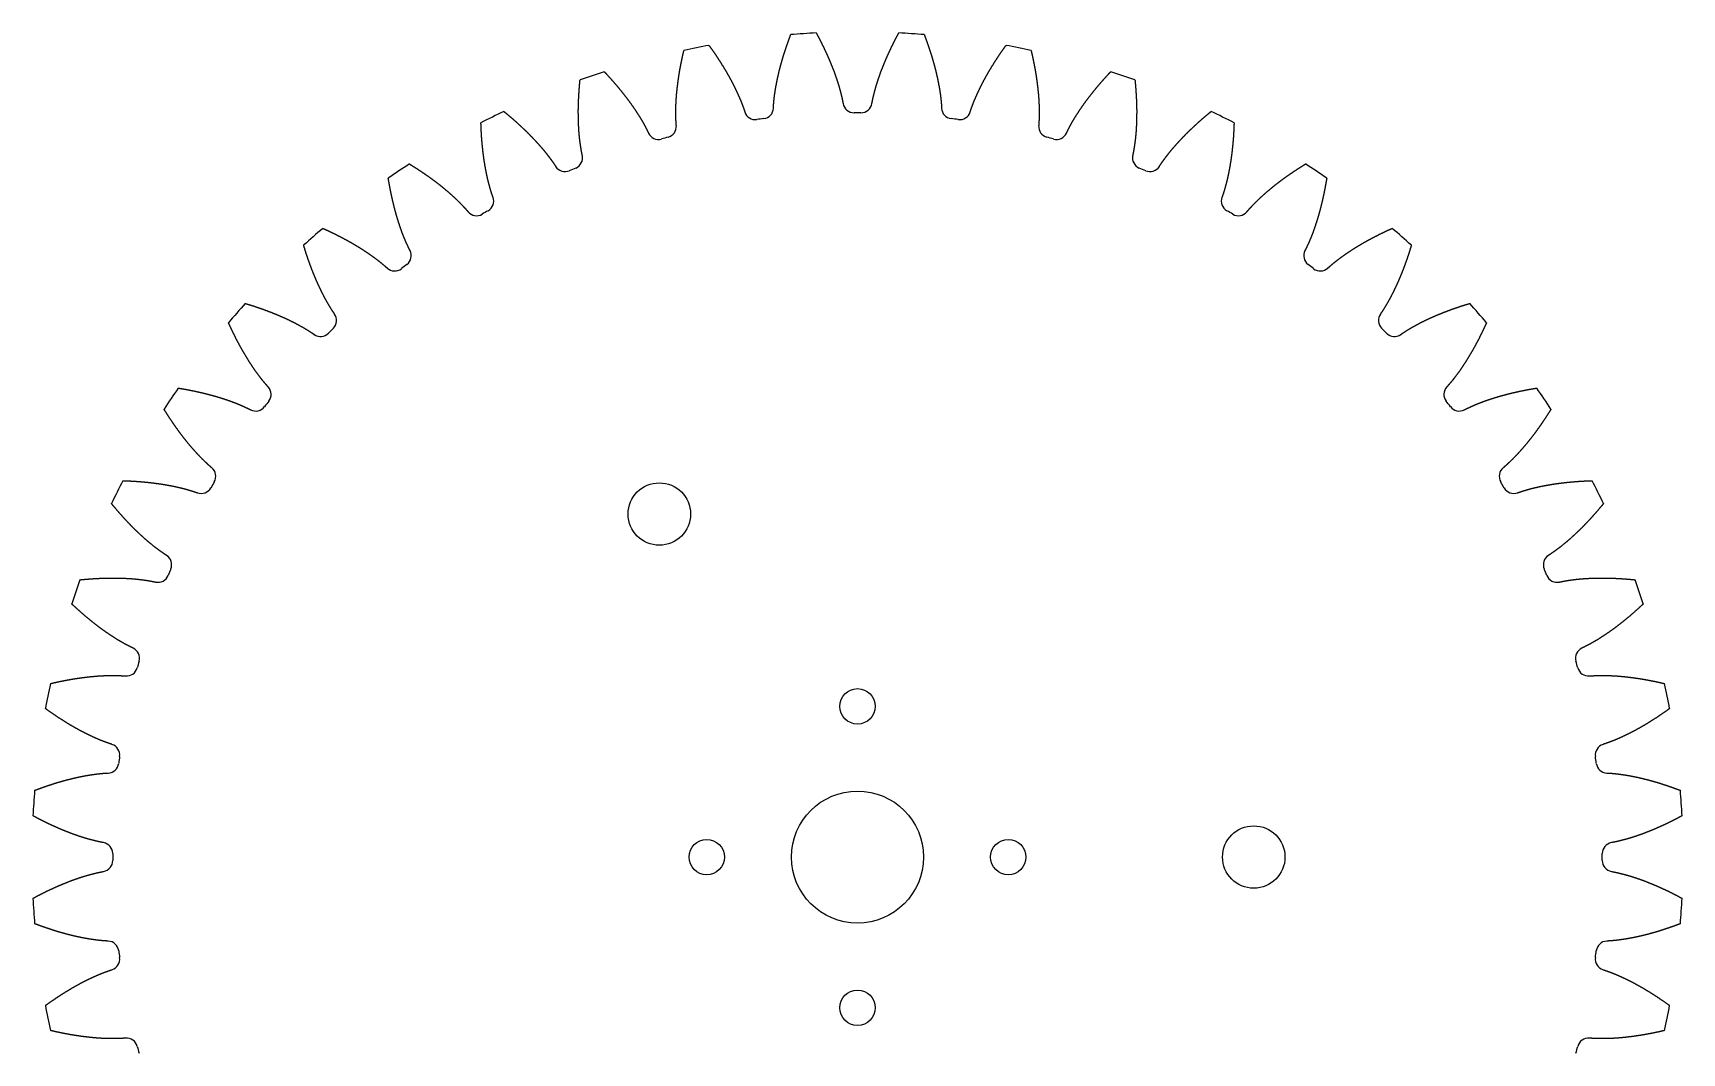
# Model space of a CAD drawing. Header units: inches. Extents: x -1.56 to 1.56, y -2.13 to 1.56.
# Drawn here: x -1.561 to 1.561, y -0.371 to 1.561 of the extents above; entities that cross this region are included whole.
import ezdxf

# ---------------------------------------------------------------- set-up
doc = ezdxf.new("R2010")
doc.units = ezdxf.units.IN
doc.header["$MEASUREMENT"] = 0

msp = doc.modelspace()

# ---------------------------------------------------------------- linework, layer by layer
at = {"color": 7, "linetype": 'Continuous', "lineweight": 25}
for centre, radius in [((-0.375, 0.6495), 0.0591), ((0, 0.2854), 0.0335), ((0, 0), 0.125), ((-0.2854, 0), 0.0335), ((0.2854, 0), 0.0335), ((0.75, 0), 0.0591), ((0, -0.2854), 0.0335)]:
    msp.add_circle(centre, radius, dxfattribs=at)
for centre, radius, start, end in [((0, 0), 1.5625, 92.8643, 94.6357), ((0, 0), 1.5625, 85.3643, 87.1357), ((0, 0), 1.5625, 100.3643, 102.1357), ((0, 0), 1.5625, 77.8643, 79.6357), ((0, 0), 1.5625, 107.8643, 109.6357), ((0, 0), 1.5625, 70.3643, 72.1357), ((0, 0), 1.5625, 115.3643, 117.1357), ((-0.1933, 1.4174), 0.021, 197.5864, 277.766), ((-0.1801, 1.4191), 0.021, 277.234, 357.4136), ((-0.0066, 1.4305), 0.021, 190.0864, 270.266), ((0, 0), 1.4095, 89.734, 90.266), ((0.0066, 1.4305), 0.021, 269.734, 349.9136), ((0.1801, 1.4191), 0.021, 182.5864, 262.766), ((0.1933, 1.4174), 0.021, 262.234, 342.4136), ((0, 0), 1.5625, 62.8643, 64.6357), ((-0.3638, 1.3835), 0.021, 284.734, 4.9136), ((0, 0), 1.4095, 97.234, 97.766), ((0, 0), 1.4095, 82.234, 82.766), ((0.3638, 1.3835), 0.021, 175.0864, 255.266), ((-0.3767, 1.38), 0.021, 205.0864, 285.266), ((0, 0), 1.4095, 104.734, 105.266), ((0, 0), 1.4095, 74.734, 75.266), ((0.3767, 1.38), 0.021, 254.734, 334.9136), ((0, 0), 1.5625, 122.8643, 124.6357), ((-0.5413, 1.3241), 0.021, 292.234, 12.4136), ((0.5413, 1.3241), 0.021, 167.5864, 247.766), ((0, 0), 1.5625, 55.3643, 57.1357), ((-0.5536, 1.3191), 0.021, 212.5864, 292.766), ((0, 0), 1.4095, 112.234, 112.766), ((0, 0), 1.4095, 67.234, 67.766), ((0.5536, 1.3191), 0.021, 247.234, 327.4136), ((-0.7095, 1.2422), 0.021, 299.734, 19.9136), ((0.7095, 1.2422), 0.021, 160.0864, 240.266), ((-0.721, 1.2355), 0.021, 220.0864, 300.266), ((0, 0), 1.4095, 119.734, 120.266), ((0, 0), 1.4095, 59.734, 60.266), ((0.721, 1.2355), 0.021, 239.734, 319.9136), ((0, 0), 1.5625, 130.3643, 132.1357), ((0, 0), 1.5625, 47.8643, 49.6357), ((-0.8656, 1.1389), 0.021, 307.234, 27.4136), ((0.8656, 1.1389), 0.021, 152.5864, 232.766), ((-0.8761, 1.1308), 0.021, 227.5864, 307.766), ((0, 0), 1.4095, 127.234, 127.766), ((0, 0), 1.4095, 52.234, 52.766), ((0.8761, 1.1308), 0.021, 232.234, 312.4136), ((0, 0), 1.5625, 137.8643, 139.6357), ((0, 0), 1.5625, 40.3643, 42.1357), ((0, 0), 1.4095, 134.734, 135.266), ((-1.0068, 1.0162), 0.021, 314.734, 34.9136), ((1.0068, 1.0162), 0.021, 145.0864, 225.266), ((0, 0), 1.4095, 44.734, 45.266), ((-1.0162, 1.0068), 0.021, 235.0864, 315.266), ((1.0162, 1.0068), 0.021, 224.734, 304.9136), ((0, 0), 1.5625, 145.3643, 147.1357), ((-1.1308, 0.8761), 0.021, 322.234, 42.4136), ((1.1308, 0.8761), 0.021, 137.5864, 217.766), ((0, 0), 1.5625, 32.8643, 34.6357), ((-1.1389, 0.8656), 0.021, 242.5864, 322.766), ((0, 0), 1.4095, 142.234, 142.766), ((0, 0), 1.4095, 37.234, 37.766), ((1.1389, 0.8656), 0.021, 217.234, 297.4136), ((-1.2355, 0.721), 0.021, 329.734, 49.9136), ((1.2355, 0.721), 0.021, 130.0864, 210.266), ((0, 0), 1.5625, 152.8643, 154.6357), ((-1.2422, 0.7095), 0.021, 250.0864, 330.266), ((0, 0), 1.4095, 149.734, 150.266), ((0, 0), 1.4095, 29.734, 30.266), ((1.2422, 0.7095), 0.021, 209.734, 289.9136), ((0, 0), 1.5625, 25.3643, 27.1357), ((-1.3191, 0.5536), 0.021, 337.234, 57.4136), ((1.3191, 0.5536), 0.021, 122.5864, 202.766), ((-1.3241, 0.5413), 0.021, 257.5864, 337.766), ((0, 0), 1.4095, 157.234, 157.766), ((0, 0), 1.4095, 22.234, 22.766), ((1.3241, 0.5413), 0.021, 202.234, 282.4136), ((0, 0), 1.5625, 160.3643, 162.1357), ((0, 0), 1.5625, 17.8643, 19.6357), ((-1.38, 0.3767), 0.021, 344.734, 64.9136), ((1.38, 0.3767), 0.021, 115.0864, 195.266), ((-1.3835, 0.3638), 0.021, 265.0864, 345.266), ((0, 0), 1.4095, 164.734, 165.266), ((0, 0), 1.4095, 14.734, 15.266), ((1.3835, 0.3638), 0.021, 194.734, 274.9136), ((0, 0), 1.5625, 167.8643, 169.6357), ((0, 0), 1.5625, 10.3643, 12.1357), ((-1.4174, 0.1933), 0.021, 352.234, 72.4136), ((0, 0), 1.4095, 172.234, 172.766), ((1.4174, 0.1933), 0.021, 107.5864, 187.766), ((0, 0), 1.4095, 7.234, 7.766), ((-1.4191, 0.1801), 0.021, 272.5864, 352.766), ((1.4191, 0.1801), 0.021, 187.234, 267.4136), ((0, 0), 1.5625, 175.3643, 177.1357), ((0, 0), 1.5625, 2.8643, 4.6357), ((-1.4305, 0.0066), 0.021, 359.734, 79.9136), ((0, 0), 1.4095, 179.734, 180.266), ((1.4305, 0.0066), 0.021, 100.0864, 180.266), ((0, 0), 1.4095, 359.734, 0.266), ((-1.4305, -0.0066), 0.021, 280.0864, 0.266), ((1.4305, -0.0066), 0.021, 179.734, 259.9136), ((0, 0), 1.5625, 182.8643, 184.6357), ((0, 0), 1.5625, 355.3643, 357.1357), ((-1.4191, -0.1801), 0.021, 7.234, 87.4136), ((0, 0), 1.4095, 187.234, 187.766), ((0, 0), 1.4095, 352.234, 352.766), ((1.4191, -0.1801), 0.021, 92.5864, 172.766), ((-1.4174, -0.1933), 0.021, 287.5864, 7.766), ((1.4174, -0.1933), 0.021, 172.234, 252.4136), ((0, 0), 1.5625, 190.3643, 192.1357), ((0, 0), 1.5625, 347.8643, 349.6357), ((-1.3835, -0.3638), 0.021, 14.734, 94.9136), ((1.3835, -0.3638), 0.021, 85.0864, 165.266), ((0, 0), 1.4095, 194.734, 195.266), ((0, 0), 1.4095, 344.734, 345.266)]:
    msp.add_arc(centre, radius, start, end, dxfattribs=at)
for points, knots in [([(-0.2811, 1.537), (-0.2798, 1.5352), (-0.2773, 1.5317), (-0.2722, 1.5245), (-0.2675, 1.5175), (-0.2617, 1.5088), (-0.2568, 1.5009), (-0.2515, 1.4924), (-0.2467, 1.4842), (-0.2419, 1.4757), (-0.2373, 1.4672), (-0.2329, 1.4585), (-0.2288, 1.4499), (-0.2253, 1.4423), (-0.2225, 1.4358), (-0.2202, 1.4304), (-0.2185, 1.4258), (-0.2168, 1.4213), (-0.2153, 1.417), (-0.2142, 1.4139), (-0.2136, 1.4119), (-0.2133, 1.411)], [0, 0, 0, 0, 0, 0.0547325, 0.1094648, 0.1641972, 0.2189295, 0.2736619, 0.3283943, 0.3831266, 0.437859, 0.4925913, 0.5473236, 0.6020559, 0.6527836, 0.6801499, 0.707516, 0.7348821, 0.7622484, 0.7896147, 0.8096117, 0.8096117, 0.8096117, 0.8096117, 0.8096117]), ([(-0.1592, 1.4182), (-0.1591, 1.4191), (-0.159, 1.4212), (-0.1588, 1.4245), (-0.1585, 1.429), (-0.158, 1.4338), (-0.1575, 1.4386), (-0.1567, 1.4445), (-0.1557, 1.4515), (-0.1543, 1.4597), (-0.1525, 1.4691), (-0.1505, 1.4786), (-0.1483, 1.488), (-0.1458, 1.4975), (-0.1433, 1.5067), (-0.1405, 1.5163), (-0.1377, 1.5251), (-0.1344, 1.535), (-0.1316, 1.543), (-0.1286, 1.5513), (-0.1271, 1.5553), (-0.1263, 1.5574)], [0.0994792, 0.0994792, 0.0994792, 0.0994792, 0.0994792, 0.1194762, 0.1468425, 0.1742089, 0.201575, 0.228941, 0.2563073, 0.307035, 0.3617674, 0.4164997, 0.4712319, 0.5259643, 0.5806966, 0.635429, 0.6901614, 0.7448937, 0.7996261, 0.8543584, 0.9090909, 0.9090909, 0.9090909, 0.9090909, 0.9090909]), ([(-0.0781, 1.5605), (-0.077, 1.5586), (-0.075, 1.5548), (-0.0709, 1.547), (-0.0671, 1.5394), (-0.0625, 1.53), (-0.0587, 1.5216), (-0.0546, 1.5125), (-0.0509, 1.5037), (-0.0472, 1.4946), (-0.0438, 1.4856), (-0.0405, 1.4764), (-0.0375, 1.4674), (-0.0351, 1.4594), (-0.0332, 1.4526), (-0.0317, 1.4469), (-0.0305, 1.4422), (-0.0294, 1.4374), (-0.0285, 1.433), (-0.0278, 1.4298), (-0.0274, 1.4277), (-0.0273, 1.4268)], [0, 0, 0, 0, 0, 0.0547325, 0.1094648, 0.1641972, 0.2189295, 0.2736619, 0.3283943, 0.3831266, 0.437859, 0.4925913, 0.5473236, 0.6020559, 0.6527836, 0.6801499, 0.707516, 0.7348821, 0.7622484, 0.7896147, 0.8096117, 0.8096117, 0.8096117, 0.8096117, 0.8096117]), ([(0.0273, 1.4268), (0.0274, 1.4277), (0.0278, 1.4298), (0.0285, 1.433), (0.0294, 1.4374), (0.0305, 1.4422), (0.0317, 1.4469), (0.0332, 1.4526), (0.0351, 1.4594), (0.0375, 1.4674), (0.0405, 1.4764), (0.0438, 1.4856), (0.0472, 1.4946), (0.0509, 1.5037), (0.0546, 1.5125), (0.0587, 1.5216), (0.0625, 1.53), (0.0671, 1.5394), (0.0709, 1.547), (0.075, 1.5548), (0.077, 1.5586), (0.0781, 1.5605)], [0.0994792, 0.0994792, 0.0994792, 0.0994792, 0.0994792, 0.1194762, 0.1468425, 0.1742089, 0.201575, 0.228941, 0.2563073, 0.307035, 0.3617674, 0.4164997, 0.4712319, 0.5259643, 0.5806966, 0.635429, 0.6901614, 0.7448937, 0.7996261, 0.8543584, 0.9090909, 0.9090909, 0.9090909, 0.9090909, 0.9090909]), ([(0.1263, 1.5574), (0.1271, 1.5553), (0.1286, 1.5513), (0.1316, 1.543), (0.1344, 1.535), (0.1377, 1.5251), (0.1405, 1.5163), (0.1433, 1.5067), (0.1458, 1.4975), (0.1483, 1.488), (0.1505, 1.4786), (0.1525, 1.4691), (0.1543, 1.4597), (0.1557, 1.4515), (0.1567, 1.4445), (0.1575, 1.4386), (0.158, 1.4338), (0.1585, 1.429), (0.1588, 1.4245), (0.159, 1.4212), (0.1591, 1.4191), (0.1592, 1.4182)], [0, 0, 0, 0, 0, 0.0547325, 0.1094648, 0.1641972, 0.2189295, 0.2736619, 0.3283943, 0.3831266, 0.437859, 0.4925913, 0.5473236, 0.6020559, 0.6527836, 0.6801499, 0.707516, 0.7348821, 0.7622484, 0.7896147, 0.8096117, 0.8096117, 0.8096117, 0.8096117, 0.8096117]), ([(0.2133, 1.411), (0.2136, 1.4119), (0.2142, 1.4139), (0.2153, 1.417), (0.2168, 1.4213), (0.2185, 1.4258), (0.2202, 1.4304), (0.2225, 1.4358), (0.2253, 1.4423), (0.2288, 1.4499), (0.2329, 1.4585), (0.2373, 1.4672), (0.2419, 1.4757), (0.2467, 1.4842), (0.2515, 1.4924), (0.2568, 1.5009), (0.2617, 1.5088), (0.2675, 1.5175), (0.2722, 1.5245), (0.2773, 1.5317), (0.2798, 1.5352), (0.2811, 1.537)], [0.0994792, 0.0994792, 0.0994792, 0.0994792, 0.0994792, 0.1194762, 0.1468425, 0.1742089, 0.201575, 0.228941, 0.2563073, 0.307035, 0.3617674, 0.4164997, 0.4712319, 0.5259643, 0.5806966, 0.635429, 0.6901614, 0.7448937, 0.7996261, 0.8543584, 0.9090909, 0.9090909, 0.9090909, 0.9090909, 0.9090909]), ([(-0.3429, 1.3853), (-0.343, 1.3861), (-0.3432, 1.3882), (-0.3434, 1.3915), (-0.3436, 1.3961), (-0.3438, 1.4009), (-0.3439, 1.4058), (-0.3439, 1.4117), (-0.3438, 1.4188), (-0.3435, 1.4271), (-0.343, 1.4366), (-0.3422, 1.4463), (-0.3412, 1.4559), (-0.34, 1.4656), (-0.3387, 1.4751), (-0.3372, 1.4849), (-0.3356, 1.4941), (-0.3336, 1.5043), (-0.3319, 1.5126), (-0.33, 1.5212), (-0.329, 1.5254), (-0.3285, 1.5276)], [0.0994792, 0.0994792, 0.0994792, 0.0994792, 0.0994792, 0.1194762, 0.1468425, 0.1742089, 0.201575, 0.228941, 0.2563073, 0.307035, 0.3617674, 0.4164997, 0.4712319, 0.5259643, 0.5806966, 0.635429, 0.6901614, 0.7448937, 0.7996261, 0.8543584, 0.9090909, 0.9090909, 0.9090909, 0.9090909, 0.9090909]), ([(0.3285, 1.5276), (0.329, 1.5254), (0.33, 1.5212), (0.3319, 1.5126), (0.3336, 1.5043), (0.3356, 1.4941), (0.3372, 1.4849), (0.3387, 1.4751), (0.34, 1.4656), (0.3412, 1.4559), (0.3422, 1.4463), (0.343, 1.4366), (0.3435, 1.4271), (0.3438, 1.4188), (0.3439, 1.4117), (0.3439, 1.4058), (0.3438, 1.4009), (0.3436, 1.3961), (0.3434, 1.3915), (0.3432, 1.3882), (0.343, 1.3861), (0.3429, 1.3853)], [0, 0, 0, 0, 0, 0.0547325, 0.1094648, 0.1641972, 0.2189295, 0.2736619, 0.3283943, 0.3831266, 0.437859, 0.4925913, 0.5473236, 0.6020559, 0.6527836, 0.6801499, 0.707516, 0.7348821, 0.7622484, 0.7896147, 0.8096117, 0.8096117, 0.8096117, 0.8096117, 0.8096117]), ([(-0.5208, 1.3286), (-0.521, 1.3295), (-0.5214, 1.3316), (-0.5221, 1.3348), (-0.5229, 1.3393), (-0.5237, 1.3441), (-0.5244, 1.3489), (-0.5252, 1.3547), (-0.5261, 1.3617), (-0.5269, 1.37), (-0.5276, 1.3795), (-0.528, 1.3893), (-0.5283, 1.3989), (-0.5284, 1.4087), (-0.5284, 1.4183), (-0.5281, 1.4282), (-0.5277, 1.4375), (-0.5271, 1.4479), (-0.5265, 1.4564), (-0.5257, 1.4652), (-0.5253, 1.4694), (-0.5251, 1.4716)], [0.0994792, 0.0994792, 0.0994792, 0.0994792, 0.0994792, 0.1194762, 0.1468425, 0.1742089, 0.201575, 0.228941, 0.2563073, 0.307035, 0.3617674, 0.4164997, 0.4712319, 0.5259643, 0.5806966, 0.635429, 0.6901614, 0.7448937, 0.7996261, 0.8543584, 0.9090909, 0.9090909, 0.9090909, 0.9090909, 0.9090909]), ([(-0.4793, 1.4872), (-0.4778, 1.4856), (-0.4749, 1.4824), (-0.4689, 1.4759), (-0.4633, 1.4696), (-0.4564, 1.4617), (-0.4505, 1.4546), (-0.4442, 1.4468), (-0.4383, 1.4393), (-0.4324, 1.4315), (-0.4268, 1.4236), (-0.4213, 1.4156), (-0.416, 1.4077), (-0.4116, 1.4006), (-0.408, 1.3945), (-0.4051, 1.3894), (-0.4027, 1.3851), (-0.4004, 1.3808), (-0.3984, 1.3768), (-0.3969, 1.3738), (-0.396, 1.3719), (-0.3956, 1.3711)], [0, 0, 0, 0, 0, 0.0547325, 0.1094648, 0.1641972, 0.2189295, 0.2736619, 0.3283943, 0.3831266, 0.437859, 0.4925913, 0.5473236, 0.6020559, 0.6527836, 0.6801499, 0.707516, 0.7348821, 0.7622484, 0.7896147, 0.8096117, 0.8096117, 0.8096117, 0.8096117, 0.8096117]), ([(0.3956, 1.3711), (0.396, 1.3719), (0.3969, 1.3738), (0.3984, 1.3768), (0.4004, 1.3808), (0.4027, 1.3851), (0.4051, 1.3894), (0.408, 1.3945), (0.4116, 1.4006), (0.416, 1.4077), (0.4213, 1.4156), (0.4268, 1.4236), (0.4324, 1.4315), (0.4383, 1.4393), (0.4442, 1.4468), (0.4505, 1.4546), (0.4564, 1.4617), (0.4633, 1.4696), (0.4689, 1.4759), (0.4749, 1.4824), (0.4778, 1.4856), (0.4793, 1.4872)], [0.0994792, 0.0994792, 0.0994792, 0.0994792, 0.0994792, 0.1194762, 0.1468425, 0.1742089, 0.201575, 0.228941, 0.2563073, 0.307035, 0.3617674, 0.4164997, 0.4712319, 0.5259643, 0.5806966, 0.635429, 0.6901614, 0.7448937, 0.7996261, 0.8543584, 0.9090909, 0.9090909, 0.9090909, 0.9090909, 0.9090909]), ([(0.5251, 1.4716), (0.5253, 1.4694), (0.5257, 1.4652), (0.5265, 1.4564), (0.5271, 1.4479), (0.5277, 1.4375), (0.5281, 1.4282), (0.5284, 1.4183), (0.5284, 1.4087), (0.5283, 1.3989), (0.528, 1.3893), (0.5276, 1.3795), (0.5269, 1.37), (0.5261, 1.3617), (0.5252, 1.3547), (0.5244, 1.3489), (0.5237, 1.3441), (0.5229, 1.3393), (0.5221, 1.3348), (0.5214, 1.3316), (0.521, 1.3295), (0.5208, 1.3286)], [0, 0, 0, 0, 0, 0.0547325, 0.1094648, 0.1641972, 0.2189295, 0.2736619, 0.3283943, 0.3831266, 0.437859, 0.4925913, 0.5473236, 0.6020559, 0.6527836, 0.6801499, 0.707516, 0.7348821, 0.7622484, 0.7896147, 0.8096117, 0.8096117, 0.8096117, 0.8096117, 0.8096117]), ([(-0.6693, 1.4119), (-0.6676, 1.4105), (-0.6643, 1.4078), (-0.6575, 1.4021), (-0.6511, 1.3966), (-0.6433, 1.3896), (-0.6365, 1.3833), (-0.6292, 1.3765), (-0.6224, 1.3698), (-0.6156, 1.3628), (-0.609, 1.3557), (-0.6024, 1.3485), (-0.5962, 1.3413), (-0.5909, 1.3349), (-0.5865, 1.3293), (-0.583, 1.3246), (-0.5801, 1.3207), (-0.5772, 1.3168), (-0.5747, 1.313), (-0.5728, 1.3103), (-0.5717, 1.3085), (-0.5712, 1.3078)], [0, 0, 0, 0, 0, 0.0547325, 0.1094648, 0.1641972, 0.2189295, 0.2736619, 0.3283943, 0.3831266, 0.437859, 0.4925913, 0.5473236, 0.6020559, 0.6527836, 0.6801499, 0.707516, 0.7348821, 0.7622484, 0.7896147, 0.8096117, 0.8096117, 0.8096117, 0.8096117, 0.8096117]), ([(0.5712, 1.3078), (0.5717, 1.3085), (0.5728, 1.3103), (0.5747, 1.313), (0.5772, 1.3168), (0.5801, 1.3207), (0.583, 1.3246), (0.5865, 1.3293), (0.5909, 1.3349), (0.5962, 1.3413), (0.6024, 1.3485), (0.609, 1.3557), (0.6156, 1.3628), (0.6224, 1.3698), (0.6292, 1.3765), (0.6365, 1.3833), (0.6433, 1.3896), (0.6511, 1.3966), (0.6575, 1.4021), (0.6643, 1.4078), (0.6676, 1.4105), (0.6693, 1.4119)], [0.0994792, 0.0994792, 0.0994792, 0.0994792, 0.0994792, 0.1194762, 0.1468425, 0.1742089, 0.201575, 0.228941, 0.2563073, 0.307035, 0.3617674, 0.4164997, 0.4712319, 0.5259643, 0.5806966, 0.635429, 0.6901614, 0.7448937, 0.7996261, 0.8543584, 0.9090909, 0.9090909, 0.9090909, 0.9090909, 0.9090909]), ([(-0.6898, 1.2493), (-0.6901, 1.2501), (-0.6908, 1.2521), (-0.6919, 1.2552), (-0.6933, 1.2596), (-0.6947, 1.2642), (-0.696, 1.2689), (-0.6976, 1.2746), (-0.6993, 1.2814), (-0.7012, 1.2896), (-0.7031, 1.2989), (-0.7049, 1.3085), (-0.7064, 1.318), (-0.7078, 1.3277), (-0.709, 1.3372), (-0.71, 1.3471), (-0.7109, 1.3563), (-0.7116, 1.3667), (-0.7121, 1.3752), (-0.7125, 1.384), (-0.7126, 1.3883), (-0.7127, 1.3905)], [0.0994792, 0.0994792, 0.0994792, 0.0994792, 0.0994792, 0.1194762, 0.1468425, 0.1742089, 0.201575, 0.228941, 0.2563073, 0.307035, 0.3617674, 0.4164997, 0.4712319, 0.5259643, 0.5806966, 0.635429, 0.6901614, 0.7448937, 0.7996261, 0.8543584, 0.9090909, 0.9090909, 0.9090909, 0.9090909, 0.9090909]), ([(0.7127, 1.3905), (0.7126, 1.3883), (0.7125, 1.384), (0.7121, 1.3752), (0.7116, 1.3667), (0.7109, 1.3563), (0.71, 1.3471), (0.709, 1.3372), (0.7078, 1.3277), (0.7064, 1.318), (0.7049, 1.3085), (0.7031, 1.2989), (0.7012, 1.2896), (0.6993, 1.2814), (0.6976, 1.2746), (0.696, 1.2689), (0.6947, 1.2642), (0.6933, 1.2596), (0.6919, 1.2552), (0.6908, 1.2521), (0.6901, 1.2501), (0.6898, 1.2493)], [0, 0, 0, 0, 0, 0.0547325, 0.1094648, 0.1641972, 0.2189295, 0.2736619, 0.3283943, 0.3831266, 0.437859, 0.4925913, 0.5473236, 0.6020559, 0.6527836, 0.6801499, 0.707516, 0.7348821, 0.7622484, 0.7896147, 0.8096117, 0.8096117, 0.8096117, 0.8096117, 0.8096117]), ([(-0.8479, 1.3124), (-0.846, 1.3113), (-0.8424, 1.309), (-0.8349, 1.3043), (-0.8278, 1.2996), (-0.8192, 1.2938), (-0.8116, 1.2884), (-0.8035, 1.2826), (-0.7959, 1.2768), (-0.7882, 1.2708), (-0.7807, 1.2646), (-0.7733, 1.2583), (-0.7662, 1.252), (-0.7601, 1.2463), (-0.755, 1.2414), (-0.7509, 1.2372), (-0.7475, 1.2337), (-0.7442, 1.2302), (-0.7411, 1.2268), (-0.739, 1.2243), (-0.7376, 1.2227), (-0.737, 1.222)], [0, 0, 0, 0, 0, 0.0547325, 0.1094648, 0.1641972, 0.2189295, 0.2736619, 0.3283943, 0.3831266, 0.437859, 0.4925913, 0.5473236, 0.6020559, 0.6527836, 0.6801499, 0.707516, 0.7348821, 0.7622484, 0.7896147, 0.8096117, 0.8096117, 0.8096117, 0.8096117, 0.8096117]), ([(0.737, 1.222), (0.7376, 1.2227), (0.739, 1.2243), (0.7411, 1.2268), (0.7442, 1.2302), (0.7475, 1.2337), (0.7509, 1.2372), (0.755, 1.2414), (0.7601, 1.2463), (0.7662, 1.252), (0.7733, 1.2583), (0.7807, 1.2646), (0.7882, 1.2708), (0.7959, 1.2768), (0.8035, 1.2826), (0.8116, 1.2884), (0.8192, 1.2938), (0.8278, 1.2996), (0.8349, 1.3043), (0.8424, 1.309), (0.846, 1.3113), (0.8479, 1.3124)], [0.0994792, 0.0994792, 0.0994792, 0.0994792, 0.0994792, 0.1194762, 0.1468425, 0.1742089, 0.201575, 0.228941, 0.2563073, 0.307035, 0.3617674, 0.4164997, 0.4712319, 0.5259643, 0.5806966, 0.635429, 0.6901614, 0.7448937, 0.7996261, 0.8543584, 0.9090909, 0.9090909, 0.9090909, 0.9090909, 0.9090909]), ([(-0.8469, 1.1486), (-0.8474, 1.1494), (-0.8483, 1.1512), (-0.8498, 1.1542), (-0.8517, 1.1583), (-0.8537, 1.1627), (-0.8557, 1.1672), (-0.858, 1.1726), (-0.8606, 1.1792), (-0.8635, 1.187), (-0.8666, 1.196), (-0.8696, 1.2053), (-0.8724, 1.2145), (-0.875, 1.2239), (-0.8774, 1.2332), (-0.8798, 1.2429), (-0.8818, 1.2519), (-0.8839, 1.2622), (-0.8855, 1.2705), (-0.887, 1.2792), (-0.8877, 1.2834), (-0.8881, 1.2856)], [0.0994792, 0.0994792, 0.0994792, 0.0994792, 0.0994792, 0.1194762, 0.1468425, 0.1742089, 0.201575, 0.228941, 0.2563073, 0.307035, 0.3617674, 0.4164997, 0.4712319, 0.5259643, 0.5806966, 0.635429, 0.6901614, 0.7448937, 0.7996261, 0.8543584, 0.9090909, 0.9090909, 0.9090909, 0.9090909, 0.9090909]), ([(0.8881, 1.2856), (0.8877, 1.2834), (0.887, 1.2792), (0.8855, 1.2705), (0.8839, 1.2622), (0.8818, 1.2519), (0.8798, 1.2429), (0.8774, 1.2332), (0.875, 1.2239), (0.8724, 1.2145), (0.8696, 1.2053), (0.8666, 1.196), (0.8635, 1.187), (0.8606, 1.1792), (0.858, 1.1726), (0.8557, 1.1672), (0.8537, 1.1627), (0.8517, 1.1583), (0.8498, 1.1542), (0.8483, 1.1512), (0.8474, 1.1494), (0.8469, 1.1486)], [0, 0, 0, 0, 0, 0.0547325, 0.1094648, 0.1641972, 0.2189295, 0.2736619, 0.3283943, 0.3831266, 0.437859, 0.4925913, 0.5473236, 0.6020559, 0.6527836, 0.6801499, 0.707516, 0.7348821, 0.7622484, 0.7896147, 0.8096117, 0.8096117, 0.8096117, 0.8096117, 0.8096117]), ([(-1.0119, 1.1905), (-1.0099, 1.1896), (-1.006, 1.1879), (-0.998, 1.1842), (-0.9904, 1.1804), (-0.981, 1.1758), (-0.9728, 1.1715), (-0.9641, 1.1667), (-0.9558, 1.162), (-0.9473, 1.157), (-0.9391, 1.1519), (-0.9309, 1.1466), (-0.9231, 1.1413), (-0.9163, 1.1365), (-0.9106, 1.1322), (-0.9059, 1.1286), (-0.9021, 1.1256), (-0.8984, 1.1225), (-0.8949, 1.1196), (-0.8925, 1.1174), (-0.8909, 1.116), (-0.8902, 1.1154)], [0, 0, 0, 0, 0, 0.0547325, 0.1094648, 0.1641972, 0.2189295, 0.2736619, 0.3283943, 0.3831266, 0.437859, 0.4925913, 0.5473236, 0.6020559, 0.6527836, 0.6801499, 0.707516, 0.7348821, 0.7622484, 0.7896147, 0.8096117, 0.8096117, 0.8096117, 0.8096117, 0.8096117]), ([(0.8902, 1.1154), (0.8909, 1.116), (0.8925, 1.1174), (0.8949, 1.1196), (0.8984, 1.1225), (0.9021, 1.1256), (0.9059, 1.1286), (0.9106, 1.1322), (0.9163, 1.1365), (0.9231, 1.1413), (0.9309, 1.1466), (0.9391, 1.1519), (0.9473, 1.157), (0.9558, 1.162), (0.9641, 1.1667), (0.9728, 1.1715), (0.981, 1.1758), (0.9904, 1.1804), (0.998, 1.1842), (1.006, 1.1879), (1.0099, 1.1896), (1.0119, 1.1905)], [0.0994792, 0.0994792, 0.0994792, 0.0994792, 0.0994792, 0.1194762, 0.1468425, 0.1742089, 0.201575, 0.228941, 0.2563073, 0.307035, 0.3617674, 0.4164997, 0.4712319, 0.5259643, 0.5806966, 0.635429, 0.6901614, 0.7448937, 0.7996261, 0.8543584, 0.9090909, 0.9090909, 0.9090909, 0.9090909, 0.9090909]), ([(-0.9896, 1.0282), (-0.9901, 1.0289), (-0.9913, 1.0307), (-0.9932, 1.0334), (-0.9956, 1.0372), (-0.9982, 1.0413), (-1.0007, 1.0455), (-1.0037, 1.0506), (-1.0071, 1.0568), (-1.011, 1.0641), (-1.0153, 1.0726), (-1.0195, 1.0814), (-1.0235, 1.0902), (-1.0273, 1.0993), (-1.0309, 1.1081), (-1.0345, 1.1174), (-1.0377, 1.1261), (-1.0411, 1.136), (-1.0438, 1.144), (-1.0464, 1.1524), (-1.0476, 1.1566), (-1.0483, 1.1587)], [0.0994792, 0.0994792, 0.0994792, 0.0994792, 0.0994792, 0.1194762, 0.1468425, 0.1742089, 0.201575, 0.228941, 0.2563073, 0.307035, 0.3617674, 0.4164997, 0.4712319, 0.5259643, 0.5806966, 0.635429, 0.6901614, 0.7448937, 0.7996261, 0.8543584, 0.9090909, 0.9090909, 0.9090909, 0.9090909, 0.9090909]), ([(1.0483, 1.1587), (1.0476, 1.1566), (1.0464, 1.1524), (1.0438, 1.144), (1.0411, 1.136), (1.0377, 1.1261), (1.0345, 1.1174), (1.0309, 1.1081), (1.0273, 1.0993), (1.0235, 1.0902), (1.0195, 1.0814), (1.0153, 1.0726), (1.011, 1.0641), (1.0071, 1.0568), (1.0037, 1.0506), (1.0007, 1.0455), (0.9982, 1.0413), (0.9956, 1.0372), (0.9932, 1.0334), (0.9913, 1.0307), (0.9901, 1.0289), (0.9896, 1.0282)], [0, 0, 0, 0, 0, 0.0547325, 0.1094648, 0.1641972, 0.2189295, 0.2736619, 0.3283943, 0.3831266, 0.437859, 0.4925913, 0.5473236, 0.6020559, 0.6527836, 0.6801499, 0.707516, 0.7348821, 0.7622484, 0.7896147, 0.8096117, 0.8096117, 0.8096117, 0.8096117, 0.8096117]), ([(-1.1587, 1.0483), (-1.1566, 1.0476), (-1.1524, 1.0464), (-1.144, 1.0438), (-1.136, 1.0411), (-1.1261, 1.0377), (-1.1174, 1.0345), (-1.1081, 1.0309), (-1.0993, 1.0273), (-1.0902, 1.0235), (-1.0814, 1.0195), (-1.0726, 1.0153), (-1.0641, 1.011), (-1.0568, 1.0071), (-1.0506, 1.0037), (-1.0455, 1.0007), (-1.0413, 0.9982), (-1.0372, 0.9956), (-1.0334, 0.9932), (-1.0307, 0.9913), (-1.0289, 0.9901), (-1.0282, 0.9896)], [0, 0, 0, 0, 0, 0.0547325, 0.1094648, 0.1641972, 0.2189295, 0.2736619, 0.3283943, 0.3831266, 0.437859, 0.4925913, 0.5473236, 0.6020559, 0.6527836, 0.6801499, 0.707516, 0.7348821, 0.7622484, 0.7896147, 0.8096117, 0.8096117, 0.8096117, 0.8096117, 0.8096117]), ([(1.0282, 0.9896), (1.0289, 0.9901), (1.0307, 0.9913), (1.0334, 0.9932), (1.0372, 0.9956), (1.0413, 0.9982), (1.0455, 1.0007), (1.0506, 1.0037), (1.0568, 1.0071), (1.0641, 1.011), (1.0726, 1.0153), (1.0814, 1.0195), (1.0902, 1.0235), (1.0993, 1.0273), (1.1081, 1.0309), (1.1174, 1.0345), (1.1261, 1.0377), (1.136, 1.0411), (1.144, 1.0438), (1.1524, 1.0464), (1.1566, 1.0476), (1.1587, 1.0483)], [0.0994792, 0.0994792, 0.0994792, 0.0994792, 0.0994792, 0.1194762, 0.1468425, 0.1742089, 0.201575, 0.228941, 0.2563073, 0.307035, 0.3617674, 0.4164997, 0.4712319, 0.5259643, 0.5806966, 0.635429, 0.6901614, 0.7448937, 0.7996261, 0.8543584, 0.9090909, 0.9090909, 0.9090909, 0.9090909, 0.9090909]), ([(-1.1154, 0.8902), (-1.116, 0.8909), (-1.1174, 0.8925), (-1.1196, 0.8949), (-1.1225, 0.8984), (-1.1256, 0.9021), (-1.1286, 0.9059), (-1.1322, 0.9106), (-1.1365, 0.9163), (-1.1413, 0.9231), (-1.1466, 0.9309), (-1.1519, 0.9391), (-1.157, 0.9473), (-1.162, 0.9558), (-1.1667, 0.9641), (-1.1715, 0.9728), (-1.1758, 0.981), (-1.1804, 0.9904), (-1.1842, 0.998), (-1.1879, 1.006), (-1.1896, 1.0099), (-1.1905, 1.0119)], [0.0994792, 0.0994792, 0.0994792, 0.0994792, 0.0994792, 0.1194762, 0.1468425, 0.1742089, 0.201575, 0.228941, 0.2563073, 0.307035, 0.3617674, 0.4164997, 0.4712319, 0.5259643, 0.5806966, 0.635429, 0.6901614, 0.7448937, 0.7996261, 0.8543584, 0.9090909, 0.9090909, 0.9090909, 0.9090909, 0.9090909]), ([(1.1905, 1.0119), (1.1896, 1.0099), (1.1879, 1.006), (1.1842, 0.998), (1.1804, 0.9904), (1.1758, 0.981), (1.1715, 0.9728), (1.1667, 0.9641), (1.162, 0.9558), (1.157, 0.9473), (1.1519, 0.9391), (1.1466, 0.9309), (1.1413, 0.9231), (1.1365, 0.9163), (1.1322, 0.9106), (1.1286, 0.9059), (1.1256, 0.9021), (1.1225, 0.8984), (1.1196, 0.8949), (1.1174, 0.8925), (1.116, 0.8909), (1.1154, 0.8902)], [0, 0, 0, 0, 0, 0.0547325, 0.1094648, 0.1641972, 0.2189295, 0.2736619, 0.3283943, 0.3831266, 0.437859, 0.4925913, 0.5473236, 0.6020559, 0.6527836, 0.6801499, 0.707516, 0.7348821, 0.7622484, 0.7896147, 0.8096117, 0.8096117, 0.8096117, 0.8096117, 0.8096117]), ([(-1.2856, 0.8881), (-1.2834, 0.8877), (-1.2792, 0.887), (-1.2705, 0.8855), (-1.2622, 0.8839), (-1.2519, 0.8818), (-1.2429, 0.8798), (-1.2332, 0.8774), (-1.2239, 0.875), (-1.2145, 0.8724), (-1.2053, 0.8696), (-1.196, 0.8666), (-1.187, 0.8635), (-1.1792, 0.8606), (-1.1726, 0.858), (-1.1672, 0.8557), (-1.1627, 0.8537), (-1.1583, 0.8517), (-1.1542, 0.8498), (-1.1512, 0.8483), (-1.1494, 0.8474), (-1.1486, 0.8469)], [0, 0, 0, 0, 0, 0.0547325, 0.1094648, 0.1641972, 0.2189295, 0.2736619, 0.3283943, 0.3831266, 0.437859, 0.4925913, 0.5473236, 0.6020559, 0.6527836, 0.6801499, 0.707516, 0.7348821, 0.7622484, 0.7896147, 0.8096117, 0.8096117, 0.8096117, 0.8096117, 0.8096117]), ([(1.1486, 0.8469), (1.1494, 0.8474), (1.1512, 0.8483), (1.1542, 0.8498), (1.1583, 0.8517), (1.1627, 0.8537), (1.1672, 0.8557), (1.1726, 0.858), (1.1792, 0.8606), (1.187, 0.8635), (1.196, 0.8666), (1.2053, 0.8696), (1.2145, 0.8724), (1.2239, 0.875), (1.2332, 0.8774), (1.2429, 0.8798), (1.2519, 0.8818), (1.2622, 0.8839), (1.2705, 0.8855), (1.2792, 0.887), (1.2834, 0.8877), (1.2856, 0.8881)], [0.0994792, 0.0994792, 0.0994792, 0.0994792, 0.0994792, 0.1194762, 0.1468425, 0.1742089, 0.201575, 0.228941, 0.2563073, 0.307035, 0.3617674, 0.4164997, 0.4712319, 0.5259643, 0.5806966, 0.635429, 0.6901614, 0.7448937, 0.7996261, 0.8543584, 0.9090909, 0.9090909, 0.9090909, 0.9090909, 0.9090909]), ([(-1.222, 0.737), (-1.2227, 0.7376), (-1.2243, 0.739), (-1.2268, 0.7411), (-1.2302, 0.7442), (-1.2337, 0.7475), (-1.2372, 0.7509), (-1.2414, 0.755), (-1.2463, 0.7601), (-1.252, 0.7662), (-1.2583, 0.7733), (-1.2646, 0.7807), (-1.2708, 0.7882), (-1.2768, 0.7959), (-1.2826, 0.8035), (-1.2884, 0.8116), (-1.2938, 0.8192), (-1.2996, 0.8278), (-1.3043, 0.8349), (-1.309, 0.8424), (-1.3113, 0.846), (-1.3124, 0.8479)], [0.0994792, 0.0994792, 0.0994792, 0.0994792, 0.0994792, 0.1194762, 0.1468425, 0.1742089, 0.201575, 0.228941, 0.2563073, 0.307035, 0.3617674, 0.4164997, 0.4712319, 0.5259643, 0.5806966, 0.635429, 0.6901614, 0.7448937, 0.7996261, 0.8543584, 0.9090909, 0.9090909, 0.9090909, 0.9090909, 0.9090909]), ([(1.3124, 0.8479), (1.3113, 0.846), (1.309, 0.8424), (1.3043, 0.8349), (1.2996, 0.8278), (1.2938, 0.8192), (1.2884, 0.8116), (1.2826, 0.8035), (1.2768, 0.7959), (1.2708, 0.7882), (1.2646, 0.7807), (1.2583, 0.7733), (1.252, 0.7662), (1.2463, 0.7601), (1.2414, 0.755), (1.2372, 0.7509), (1.2337, 0.7475), (1.2302, 0.7442), (1.2268, 0.7411), (1.2243, 0.739), (1.2227, 0.7376), (1.222, 0.737)], [0, 0, 0, 0, 0, 0.0547325, 0.1094648, 0.1641972, 0.2189295, 0.2736619, 0.3283943, 0.3831266, 0.437859, 0.4925913, 0.5473236, 0.6020559, 0.6527836, 0.6801499, 0.707516, 0.7348821, 0.7622484, 0.7896147, 0.8096117, 0.8096117, 0.8096117, 0.8096117, 0.8096117]), ([(-1.3905, 0.7127), (-1.3883, 0.7126), (-1.384, 0.7125), (-1.3752, 0.7121), (-1.3667, 0.7116), (-1.3563, 0.7109), (-1.3471, 0.71), (-1.3372, 0.709), (-1.3277, 0.7078), (-1.318, 0.7064), (-1.3085, 0.7049), (-1.2989, 0.7031), (-1.2896, 0.7012), (-1.2814, 0.6993), (-1.2746, 0.6976), (-1.2689, 0.696), (-1.2642, 0.6947), (-1.2596, 0.6933), (-1.2552, 0.6919), (-1.2521, 0.6908), (-1.2501, 0.6901), (-1.2493, 0.6898)], [0, 0, 0, 0, 0, 0.0547325, 0.1094648, 0.1641972, 0.2189295, 0.2736619, 0.3283943, 0.3831266, 0.437859, 0.4925913, 0.5473236, 0.6020559, 0.6527836, 0.6801499, 0.707516, 0.7348821, 0.7622484, 0.7896147, 0.8096117, 0.8096117, 0.8096117, 0.8096117, 0.8096117]), ([(1.2493, 0.6898), (1.2501, 0.6901), (1.2521, 0.6908), (1.2552, 0.6919), (1.2596, 0.6933), (1.2642, 0.6947), (1.2689, 0.696), (1.2746, 0.6976), (1.2814, 0.6993), (1.2896, 0.7012), (1.2989, 0.7031), (1.3085, 0.7049), (1.318, 0.7064), (1.3277, 0.7078), (1.3372, 0.709), (1.3471, 0.71), (1.3563, 0.7109), (1.3667, 0.7116), (1.3752, 0.7121), (1.384, 0.7125), (1.3883, 0.7126), (1.3905, 0.7127)], [0.0994792, 0.0994792, 0.0994792, 0.0994792, 0.0994792, 0.1194762, 0.1468425, 0.1742089, 0.201575, 0.228941, 0.2563073, 0.307035, 0.3617674, 0.4164997, 0.4712319, 0.5259643, 0.5806966, 0.635429, 0.6901614, 0.7448937, 0.7996261, 0.8543584, 0.9090909, 0.9090909, 0.9090909, 0.9090909, 0.9090909]), ([(-1.3078, 0.5712), (-1.3085, 0.5717), (-1.3103, 0.5728), (-1.313, 0.5747), (-1.3168, 0.5772), (-1.3207, 0.5801), (-1.3246, 0.583), (-1.3293, 0.5865), (-1.3349, 0.5909), (-1.3413, 0.5962), (-1.3485, 0.6024), (-1.3557, 0.609), (-1.3628, 0.6156), (-1.3698, 0.6224), (-1.3765, 0.6292), (-1.3833, 0.6365), (-1.3896, 0.6433), (-1.3966, 0.6511), (-1.4021, 0.6575), (-1.4078, 0.6643), (-1.4105, 0.6676), (-1.4119, 0.6693)], [0.0994792, 0.0994792, 0.0994792, 0.0994792, 0.0994792, 0.1194762, 0.1468425, 0.1742089, 0.201575, 0.228941, 0.2563073, 0.307035, 0.3617674, 0.4164997, 0.4712319, 0.5259643, 0.5806966, 0.635429, 0.6901614, 0.7448937, 0.7996261, 0.8543584, 0.9090909, 0.9090909, 0.9090909, 0.9090909, 0.9090909]), ([(1.4119, 0.6693), (1.4105, 0.6676), (1.4078, 0.6643), (1.4021, 0.6575), (1.3966, 0.6511), (1.3896, 0.6433), (1.3833, 0.6365), (1.3765, 0.6292), (1.3698, 0.6224), (1.3628, 0.6156), (1.3557, 0.609), (1.3485, 0.6024), (1.3413, 0.5962), (1.3349, 0.5909), (1.3293, 0.5865), (1.3246, 0.583), (1.3207, 0.5801), (1.3168, 0.5772), (1.313, 0.5747), (1.3103, 0.5728), (1.3085, 0.5717), (1.3078, 0.5712)], [0, 0, 0, 0, 0, 0.0547325, 0.1094648, 0.1641972, 0.2189295, 0.2736619, 0.3283943, 0.3831266, 0.437859, 0.4925913, 0.5473236, 0.6020559, 0.6527836, 0.6801499, 0.707516, 0.7348821, 0.7622484, 0.7896147, 0.8096117, 0.8096117, 0.8096117, 0.8096117, 0.8096117]), ([(-1.4716, 0.5251), (-1.4694, 0.5253), (-1.4652, 0.5257), (-1.4564, 0.5265), (-1.4479, 0.5271), (-1.4375, 0.5277), (-1.4282, 0.5281), (-1.4183, 0.5284), (-1.4087, 0.5284), (-1.3989, 0.5283), (-1.3893, 0.528), (-1.3795, 0.5276), (-1.37, 0.5269), (-1.3617, 0.5261), (-1.3547, 0.5252), (-1.3489, 0.5244), (-1.3441, 0.5237), (-1.3393, 0.5229), (-1.3348, 0.5221), (-1.3316, 0.5214), (-1.3295, 0.521), (-1.3286, 0.5208)], [0, 0, 0, 0, 0, 0.0547325, 0.1094648, 0.1641972, 0.2189295, 0.2736619, 0.3283943, 0.3831266, 0.437859, 0.4925913, 0.5473236, 0.6020559, 0.6527836, 0.6801499, 0.707516, 0.7348821, 0.7622484, 0.7896147, 0.8096117, 0.8096117, 0.8096117, 0.8096117, 0.8096117]), ([(1.3286, 0.5208), (1.3295, 0.521), (1.3316, 0.5214), (1.3348, 0.5221), (1.3393, 0.5229), (1.3441, 0.5237), (1.3489, 0.5244), (1.3547, 0.5252), (1.3617, 0.5261), (1.37, 0.5269), (1.3795, 0.5276), (1.3893, 0.528), (1.3989, 0.5283), (1.4087, 0.5284), (1.4183, 0.5284), (1.4282, 0.5281), (1.4375, 0.5277), (1.4479, 0.5271), (1.4564, 0.5265), (1.4652, 0.5257), (1.4694, 0.5253), (1.4716, 0.5251)], [0.0994792, 0.0994792, 0.0994792, 0.0994792, 0.0994792, 0.1194762, 0.1468425, 0.1742089, 0.201575, 0.228941, 0.2563073, 0.307035, 0.3617674, 0.4164997, 0.4712319, 0.5259643, 0.5806966, 0.635429, 0.6901614, 0.7448937, 0.7996261, 0.8543584, 0.9090909, 0.9090909, 0.9090909, 0.9090909, 0.9090909]), ([(-1.3711, 0.3956), (-1.3719, 0.396), (-1.3738, 0.3969), (-1.3768, 0.3984), (-1.3808, 0.4004), (-1.3851, 0.4027), (-1.3894, 0.4051), (-1.3945, 0.408), (-1.4006, 0.4116), (-1.4077, 0.416), (-1.4156, 0.4213), (-1.4236, 0.4268), (-1.4315, 0.4324), (-1.4393, 0.4383), (-1.4468, 0.4442), (-1.4546, 0.4505), (-1.4617, 0.4564), (-1.4696, 0.4633), (-1.4759, 0.4689), (-1.4824, 0.4749), (-1.4856, 0.4778), (-1.4872, 0.4793)], [0.0994792, 0.0994792, 0.0994792, 0.0994792, 0.0994792, 0.1194762, 0.1468425, 0.1742089, 0.201575, 0.228941, 0.2563073, 0.307035, 0.3617674, 0.4164997, 0.4712319, 0.5259643, 0.5806966, 0.635429, 0.6901614, 0.7448937, 0.7996261, 0.8543584, 0.9090909, 0.9090909, 0.9090909, 0.9090909, 0.9090909]), ([(1.4872, 0.4793), (1.4856, 0.4778), (1.4824, 0.4749), (1.4759, 0.4689), (1.4696, 0.4633), (1.4617, 0.4564), (1.4546, 0.4505), (1.4468, 0.4442), (1.4393, 0.4383), (1.4315, 0.4324), (1.4236, 0.4268), (1.4156, 0.4213), (1.4077, 0.416), (1.4006, 0.4116), (1.3945, 0.408), (1.3894, 0.4051), (1.3851, 0.4027), (1.3808, 0.4004), (1.3768, 0.3984), (1.3738, 0.3969), (1.3719, 0.396), (1.3711, 0.3956)], [0, 0, 0, 0, 0, 0.0547325, 0.1094648, 0.1641972, 0.2189295, 0.2736619, 0.3283943, 0.3831266, 0.437859, 0.4925913, 0.5473236, 0.6020559, 0.6527836, 0.6801499, 0.707516, 0.7348821, 0.7622484, 0.7896147, 0.8096117, 0.8096117, 0.8096117, 0.8096117, 0.8096117]), ([(-1.5276, 0.3285), (-1.5254, 0.329), (-1.5212, 0.33), (-1.5126, 0.3319), (-1.5043, 0.3336), (-1.4941, 0.3356), (-1.4849, 0.3372), (-1.4751, 0.3387), (-1.4656, 0.34), (-1.4559, 0.3412), (-1.4463, 0.3422), (-1.4366, 0.343), (-1.4271, 0.3435), (-1.4188, 0.3438), (-1.4117, 0.3439), (-1.4058, 0.3439), (-1.4009, 0.3438), (-1.3961, 0.3436), (-1.3915, 0.3434), (-1.3882, 0.3432), (-1.3861, 0.343), (-1.3853, 0.3429)], [0, 0, 0, 0, 0, 0.0547325, 0.1094648, 0.1641972, 0.2189295, 0.2736619, 0.3283943, 0.3831266, 0.437859, 0.4925913, 0.5473236, 0.6020559, 0.6527836, 0.6801499, 0.707516, 0.7348821, 0.7622484, 0.7896147, 0.8096117, 0.8096117, 0.8096117, 0.8096117, 0.8096117]), ([(1.3853, 0.3429), (1.3861, 0.343), (1.3882, 0.3432), (1.3915, 0.3434), (1.3961, 0.3436), (1.4009, 0.3438), (1.4058, 0.3439), (1.4117, 0.3439), (1.4188, 0.3438), (1.4271, 0.3435), (1.4366, 0.343), (1.4463, 0.3422), (1.4559, 0.3412), (1.4656, 0.34), (1.4751, 0.3387), (1.4849, 0.3372), (1.4941, 0.3356), (1.5043, 0.3336), (1.5126, 0.3319), (1.5212, 0.33), (1.5254, 0.329), (1.5276, 0.3285)], [0.0994792, 0.0994792, 0.0994792, 0.0994792, 0.0994792, 0.1194762, 0.1468425, 0.1742089, 0.201575, 0.228941, 0.2563073, 0.307035, 0.3617674, 0.4164997, 0.4712319, 0.5259643, 0.5806966, 0.635429, 0.6901614, 0.7448937, 0.7996261, 0.8543584, 0.9090909, 0.9090909, 0.9090909, 0.9090909, 0.9090909]), ([(-1.411, 0.2133), (-1.4119, 0.2136), (-1.4139, 0.2142), (-1.417, 0.2153), (-1.4213, 0.2168), (-1.4258, 0.2185), (-1.4304, 0.2202), (-1.4358, 0.2225), (-1.4423, 0.2253), (-1.4499, 0.2288), (-1.4585, 0.2329), (-1.4672, 0.2373), (-1.4757, 0.2419), (-1.4842, 0.2467), (-1.4924, 0.2515), (-1.5009, 0.2568), (-1.5088, 0.2617), (-1.5175, 0.2675), (-1.5245, 0.2722), (-1.5317, 0.2773), (-1.5352, 0.2798), (-1.537, 0.2811)], [0.0994792, 0.0994792, 0.0994792, 0.0994792, 0.0994792, 0.1194762, 0.1468425, 0.1742089, 0.201575, 0.228941, 0.2563073, 0.307035, 0.3617674, 0.4164997, 0.4712319, 0.5259643, 0.5806966, 0.635429, 0.6901614, 0.7448937, 0.7996261, 0.8543584, 0.9090909, 0.9090909, 0.9090909, 0.9090909, 0.9090909]), ([(1.537, 0.2811), (1.5352, 0.2798), (1.5317, 0.2773), (1.5245, 0.2722), (1.5175, 0.2675), (1.5088, 0.2617), (1.5009, 0.2568), (1.4924, 0.2515), (1.4842, 0.2467), (1.4757, 0.2419), (1.4672, 0.2373), (1.4585, 0.2329), (1.4499, 0.2288), (1.4423, 0.2253), (1.4358, 0.2225), (1.4304, 0.2202), (1.4258, 0.2185), (1.4213, 0.2168), (1.417, 0.2153), (1.4139, 0.2142), (1.4119, 0.2136), (1.411, 0.2133)], [0, 0, 0, 0, 0, 0.0547325, 0.1094648, 0.1641972, 0.2189295, 0.2736619, 0.3283943, 0.3831266, 0.437859, 0.4925913, 0.5473236, 0.6020559, 0.6527836, 0.6801499, 0.707516, 0.7348821, 0.7622484, 0.7896147, 0.8096117, 0.8096117, 0.8096117, 0.8096117, 0.8096117]), ([(-1.5574, 0.1263), (-1.5553, 0.1271), (-1.5513, 0.1286), (-1.543, 0.1316), (-1.535, 0.1344), (-1.5251, 0.1377), (-1.5163, 0.1405), (-1.5067, 0.1433), (-1.4975, 0.1458), (-1.488, 0.1483), (-1.4786, 0.1505), (-1.4691, 0.1525), (-1.4597, 0.1543), (-1.4515, 0.1557), (-1.4445, 0.1567), (-1.4386, 0.1575), (-1.4338, 0.158), (-1.429, 0.1585), (-1.4245, 0.1588), (-1.4212, 0.159), (-1.4191, 0.1591), (-1.4182, 0.1592)], [0, 0, 0, 0, 0, 0.0547325, 0.1094648, 0.1641972, 0.2189295, 0.2736619, 0.3283943, 0.3831266, 0.437859, 0.4925913, 0.5473236, 0.6020559, 0.6527836, 0.6801499, 0.707516, 0.7348821, 0.7622484, 0.7896147, 0.8096117, 0.8096117, 0.8096117, 0.8096117, 0.8096117]), ([(1.4182, 0.1592), (1.4191, 0.1591), (1.4212, 0.159), (1.4245, 0.1588), (1.429, 0.1585), (1.4338, 0.158), (1.4386, 0.1575), (1.4445, 0.1567), (1.4515, 0.1557), (1.4597, 0.1543), (1.4691, 0.1525), (1.4786, 0.1505), (1.488, 0.1483), (1.4975, 0.1458), (1.5067, 0.1433), (1.5163, 0.1405), (1.5251, 0.1377), (1.535, 0.1344), (1.543, 0.1316), (1.5513, 0.1286), (1.5553, 0.1271), (1.5574, 0.1263)], [0.0994792, 0.0994792, 0.0994792, 0.0994792, 0.0994792, 0.1194762, 0.1468425, 0.1742089, 0.201575, 0.228941, 0.2563073, 0.307035, 0.3617674, 0.4164997, 0.4712319, 0.5259643, 0.5806966, 0.635429, 0.6901614, 0.7448937, 0.7996261, 0.8543584, 0.9090909, 0.9090909, 0.9090909, 0.9090909, 0.9090909]), ([(-1.4268, 0.0273), (-1.4277, 0.0274), (-1.4298, 0.0278), (-1.433, 0.0285), (-1.4374, 0.0294), (-1.4422, 0.0305), (-1.4469, 0.0317), (-1.4526, 0.0332), (-1.4594, 0.0351), (-1.4674, 0.0375), (-1.4764, 0.0405), (-1.4856, 0.0438), (-1.4946, 0.0472), (-1.5037, 0.0509), (-1.5125, 0.0546), (-1.5216, 0.0587), (-1.53, 0.0625), (-1.5394, 0.0671), (-1.547, 0.0709), (-1.5548, 0.075), (-1.5586, 0.077), (-1.5605, 0.0781)], [0.0994792, 0.0994792, 0.0994792, 0.0994792, 0.0994792, 0.1194762, 0.1468425, 0.1742089, 0.201575, 0.228941, 0.2563073, 0.307035, 0.3617674, 0.4164997, 0.4712319, 0.5259643, 0.5806966, 0.635429, 0.6901614, 0.7448937, 0.7996261, 0.8543584, 0.9090909, 0.9090909, 0.9090909, 0.9090909, 0.9090909]), ([(1.5605, 0.0781), (1.5586, 0.077), (1.5548, 0.075), (1.547, 0.0709), (1.5394, 0.0671), (1.53, 0.0625), (1.5216, 0.0587), (1.5125, 0.0546), (1.5037, 0.0509), (1.4946, 0.0472), (1.4856, 0.0438), (1.4764, 0.0405), (1.4674, 0.0375), (1.4594, 0.0351), (1.4526, 0.0332), (1.4469, 0.0317), (1.4422, 0.0305), (1.4374, 0.0294), (1.433, 0.0285), (1.4298, 0.0278), (1.4277, 0.0274), (1.4268, 0.0273)], [0, 0, 0, 0, 0, 0.0547325, 0.1094648, 0.1641972, 0.2189295, 0.2736619, 0.3283943, 0.3831266, 0.437859, 0.4925913, 0.5473236, 0.6020559, 0.6527836, 0.6801499, 0.707516, 0.7348821, 0.7622484, 0.7896147, 0.8096117, 0.8096117, 0.8096117, 0.8096117, 0.8096117]), ([(-1.5605, -0.0781), (-1.5586, -0.077), (-1.5548, -0.075), (-1.547, -0.0709), (-1.5394, -0.0671), (-1.53, -0.0625), (-1.5216, -0.0587), (-1.5125, -0.0546), (-1.5037, -0.0509), (-1.4946, -0.0472), (-1.4856, -0.0438), (-1.4764, -0.0405), (-1.4674, -0.0375), (-1.4594, -0.0351), (-1.4526, -0.0332), (-1.4469, -0.0317), (-1.4422, -0.0305), (-1.4374, -0.0294), (-1.433, -0.0285), (-1.4298, -0.0278), (-1.4277, -0.0274), (-1.4268, -0.0273)], [0, 0, 0, 0, 0, 0.0547325, 0.1094648, 0.1641972, 0.2189295, 0.2736619, 0.3283943, 0.3831266, 0.437859, 0.4925913, 0.5473236, 0.6020559, 0.6527836, 0.6801499, 0.707516, 0.7348821, 0.7622484, 0.7896147, 0.8096117, 0.8096117, 0.8096117, 0.8096117, 0.8096117]), ([(1.4268, -0.0273), (1.4277, -0.0274), (1.4298, -0.0278), (1.433, -0.0285), (1.4374, -0.0294), (1.4422, -0.0305), (1.4469, -0.0317), (1.4526, -0.0332), (1.4594, -0.0351), (1.4674, -0.0375), (1.4764, -0.0405), (1.4856, -0.0438), (1.4946, -0.0472), (1.5037, -0.0509), (1.5125, -0.0546), (1.5216, -0.0587), (1.53, -0.0625), (1.5394, -0.0671), (1.547, -0.0709), (1.5548, -0.075), (1.5586, -0.077), (1.5605, -0.0781)], [0.0994792, 0.0994792, 0.0994792, 0.0994792, 0.0994792, 0.1194762, 0.1468425, 0.1742089, 0.201575, 0.228941, 0.2563073, 0.307035, 0.3617674, 0.4164997, 0.4712319, 0.5259643, 0.5806966, 0.635429, 0.6901614, 0.7448937, 0.7996261, 0.8543584, 0.9090909, 0.9090909, 0.9090909, 0.9090909, 0.9090909]), ([(-1.4182, -0.1592), (-1.4191, -0.1591), (-1.4212, -0.159), (-1.4245, -0.1588), (-1.429, -0.1585), (-1.4338, -0.158), (-1.4386, -0.1575), (-1.4445, -0.1567), (-1.4515, -0.1557), (-1.4597, -0.1543), (-1.4691, -0.1525), (-1.4786, -0.1505), (-1.488, -0.1483), (-1.4975, -0.1458), (-1.5067, -0.1433), (-1.5163, -0.1405), (-1.5251, -0.1377), (-1.535, -0.1344), (-1.543, -0.1316), (-1.5513, -0.1286), (-1.5553, -0.1271), (-1.5574, -0.1263)], [0.0994792, 0.0994792, 0.0994792, 0.0994792, 0.0994792, 0.1194762, 0.1468425, 0.1742089, 0.201575, 0.228941, 0.2563073, 0.307035, 0.3617674, 0.4164997, 0.4712319, 0.5259643, 0.5806966, 0.635429, 0.6901614, 0.7448937, 0.7996261, 0.8543584, 0.9090909, 0.9090909, 0.9090909, 0.9090909, 0.9090909]), ([(1.5574, -0.1263), (1.5553, -0.1271), (1.5513, -0.1286), (1.543, -0.1316), (1.535, -0.1344), (1.5251, -0.1377), (1.5163, -0.1405), (1.5067, -0.1433), (1.4975, -0.1458), (1.488, -0.1483), (1.4786, -0.1505), (1.4691, -0.1525), (1.4597, -0.1543), (1.4515, -0.1557), (1.4445, -0.1567), (1.4386, -0.1575), (1.4338, -0.158), (1.429, -0.1585), (1.4245, -0.1588), (1.4212, -0.159), (1.4191, -0.1591), (1.4182, -0.1592)], [0, 0, 0, 0, 0, 0.0547325, 0.1094648, 0.1641972, 0.2189295, 0.2736619, 0.3283943, 0.3831266, 0.437859, 0.4925913, 0.5473236, 0.6020559, 0.6527836, 0.6801499, 0.707516, 0.7348821, 0.7622484, 0.7896147, 0.8096117, 0.8096117, 0.8096117, 0.8096117, 0.8096117]), ([(-1.537, -0.2811), (-1.5352, -0.2798), (-1.5317, -0.2773), (-1.5245, -0.2722), (-1.5175, -0.2675), (-1.5088, -0.2617), (-1.5009, -0.2568), (-1.4924, -0.2515), (-1.4842, -0.2467), (-1.4757, -0.2419), (-1.4672, -0.2373), (-1.4585, -0.2329), (-1.4499, -0.2288), (-1.4423, -0.2253), (-1.4358, -0.2225), (-1.4304, -0.2202), (-1.4258, -0.2185), (-1.4213, -0.2168), (-1.417, -0.2153), (-1.4139, -0.2142), (-1.4119, -0.2136), (-1.411, -0.2133)], [0, 0, 0, 0, 0, 0.0547325, 0.1094648, 0.1641972, 0.2189295, 0.2736619, 0.3283943, 0.3831266, 0.437859, 0.4925913, 0.5473236, 0.6020559, 0.6527836, 0.6801499, 0.707516, 0.7348821, 0.7622484, 0.7896147, 0.8096117, 0.8096117, 0.8096117, 0.8096117, 0.8096117]), ([(1.411, -0.2133), (1.4119, -0.2136), (1.4139, -0.2142), (1.417, -0.2153), (1.4213, -0.2168), (1.4258, -0.2185), (1.4304, -0.2202), (1.4358, -0.2225), (1.4423, -0.2253), (1.4499, -0.2288), (1.4585, -0.2329), (1.4672, -0.2373), (1.4757, -0.2419), (1.4842, -0.2467), (1.4924, -0.2515), (1.5009, -0.2568), (1.5088, -0.2617), (1.5175, -0.2675), (1.5245, -0.2722), (1.5317, -0.2773), (1.5352, -0.2798), (1.537, -0.2811)], [0.0994792, 0.0994792, 0.0994792, 0.0994792, 0.0994792, 0.1194762, 0.1468425, 0.1742089, 0.201575, 0.228941, 0.2563073, 0.307035, 0.3617674, 0.4164997, 0.4712319, 0.5259643, 0.5806966, 0.635429, 0.6901614, 0.7448937, 0.7996261, 0.8543584, 0.9090909, 0.9090909, 0.9090909, 0.9090909, 0.9090909]), ([(-1.3853, -0.3429), (-1.3861, -0.343), (-1.3882, -0.3432), (-1.3915, -0.3434), (-1.3961, -0.3436), (-1.4009, -0.3438), (-1.4058, -0.3439), (-1.4117, -0.3439), (-1.4188, -0.3438), (-1.4271, -0.3435), (-1.4366, -0.343), (-1.4463, -0.3422), (-1.4559, -0.3412), (-1.4656, -0.34), (-1.4751, -0.3387), (-1.4849, -0.3372), (-1.4941, -0.3356), (-1.5043, -0.3336), (-1.5126, -0.3319), (-1.5212, -0.33), (-1.5254, -0.329), (-1.5276, -0.3285)], [0.0994792, 0.0994792, 0.0994792, 0.0994792, 0.0994792, 0.1194762, 0.1468425, 0.1742089, 0.201575, 0.228941, 0.2563073, 0.307035, 0.3617674, 0.4164997, 0.4712319, 0.5259643, 0.5806966, 0.635429, 0.6901614, 0.7448937, 0.7996261, 0.8543584, 0.9090909, 0.9090909, 0.9090909, 0.9090909, 0.9090909]), ([(1.5276, -0.3285), (1.5254, -0.329), (1.5212, -0.33), (1.5126, -0.3319), (1.5043, -0.3336), (1.4941, -0.3356), (1.4849, -0.3372), (1.4751, -0.3387), (1.4656, -0.34), (1.4559, -0.3412), (1.4463, -0.3422), (1.4366, -0.343), (1.4271, -0.3435), (1.4188, -0.3438), (1.4117, -0.3439), (1.4058, -0.3439), (1.4009, -0.3438), (1.3961, -0.3436), (1.3915, -0.3434), (1.3882, -0.3432), (1.3861, -0.343), (1.3853, -0.3429)], [0, 0, 0, 0, 0, 0.0547325, 0.1094648, 0.1641972, 0.2189295, 0.2736619, 0.3283943, 0.3831266, 0.437859, 0.4925913, 0.5473236, 0.6020559, 0.6527836, 0.6801499, 0.707516, 0.7348821, 0.7622484, 0.7896147, 0.8096117, 0.8096117, 0.8096117, 0.8096117, 0.8096117])]:
    msp.add_open_spline(points, degree=4, knots=knots, dxfattribs=at)

doc.saveas('drawing.dxf')
